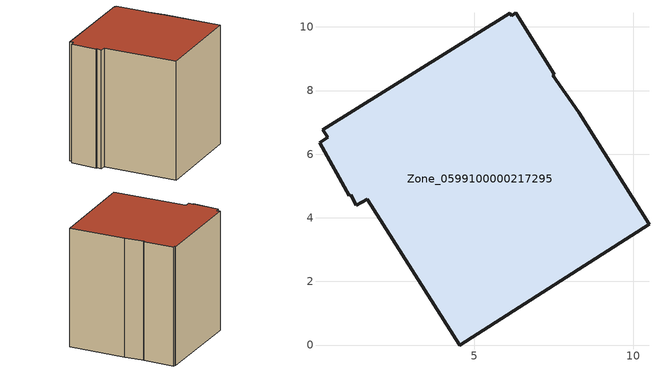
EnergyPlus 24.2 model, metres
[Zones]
Zone_0599100000217295
 floor ground (C_G): 6.32,10.44 7.53,8.52 7.47,8.49 8.29,7.32 10.5,3.8 4.55,0 1.65,4.58 1.3,4.39 1.12,4.73 1.07,4.7 0.14,6.36 0.41,6.53 0.24,6.76 6.13,10.42 6.18,10.35 z0.13
 wall outside (C_F): 4.55,0 10.5,3.8 8.29,7.32 7.47,8.49 7.53,8.52 6.32,10.44 6.18,10.35 6.13,10.42 0.24,6.76 0.41,6.53 0.14,6.36 1.07,4.7 1.12,4.73 1.3,4.39 1.65,4.58 4.55,0 z0.13:8.88
 roof outside (C_R): 7.53,8.52 6.32,10.44 6.18,10.35 6.13,10.42 0.24,6.76 0.41,6.53 0.14,6.36 1.07,4.7 1.12,4.73 1.3,4.39 1.65,4.58 4.55,0 10.5,3.8 8.29,7.32 7.47,8.49 z8.88
[BUILDING]
Pand.0599100000217295: North Axis=0; Terrain=City; Loads Convergence Tolerance Value=0.04; Temperature Convergence Tolerance Value=0.4; Solar Distribution=FullExterior; Maximum Number of Warmup Days=25; Minimum Number of Warmup Days=1
[Site:Location]
Rotterdam.The.Hague.AP_ZH_NLD Design_Conditions: Latitude=51.96; Longitude=4.45; Time Zone=1; Elevation=-4.5
[SITE:GROUNDTEMPERATURE:BUILDINGSURFACE]
18, 18, 18, 18, 18, 18, 18, 18, 18, 18, 18, 18
[MATERIAL] Thermal Absorptance=0.9; Solar Absorptance=0.7; Visible Absorptance=0.7
Name | Roughness | Thickness | Conductivity | Density | Specific Heat
G.D.1965 | MediumSmooth | 0.15 | 1 | 540 | 1210
F.D.1965 | Rough | 0.3 | 0.857143 | 1920 | 840
R.D.1965 | MediumRough | 0.2 | 0.08 | 1500 | 1000
[CONSTRUCTION]
C_G: G.D.1965
C_F: F.D.1965
C_R: R.D.1965
[ZONE]
Zone_0599100000217295: Type=1; Multiplier=1; Ceiling Height=Autocalculate; Volume=Autocalculate; Floor Area=autocalculate; Part of Total Floor Area=Yes
[ZONEINFILTRATION:DESIGNFLOWRATE]
Infil_Zone_0599100000217295: Zone or ZoneList or Space or SpaceList=Zone_0599100000217295; Schedule=AlwaysOn; Design Flow Rate Calculation Method=Flow/Area; Flow Rate per Floor Area=0.0042; Constant Term Coefficient=1; Temperature Term Coefficient=0; Velocity Term Coefficient=0; Velocity Squared Term Coefficient=0
[HVACTEMPLATE:ZONE:IDEALLOADSAIRSYSTEM]
Zone_0599100000217295: Maximum Heating Supply Air Temperature=50; Minimum Cooling Supply Air Temperature=13; Maximum Heating Supply Air Humidity Ratio=0.0156; Minimum Cooling Supply Air Humidity Ratio=0.0077; Heating Limit=NoLimit; Cooling Limit=NoLimit; Dehumidification Control Type=ConstantSensibleHeatRatio; Cooling Sensible Heat Ratio=0.7; Dehumidification Setpoint=60; Humidification Control Type=None; Humidification Setpoint=30; Outdoor Air Method=None; Outdoor Air Flow Rate per Person=0.00944; Outdoor Air Flow Rate per Zone Floor Area=0; Outdoor Air Flow Rate per Zone=0; Demand Controlled Ventilation Type=None; Outdoor Air Economizer Type=NoEconomizer; Heat Recovery Type=None; Sensible Heat Recovery Effectiveness=0.7; Latent Heat Recovery Effectiveness=0.65
[ZONECONTROL:THERMOSTAT]
ThermostatControl_Zone_0599100000217295: Zone or ZoneList=Zone_0599100000217295; Control Type Schedule=DualSetpointControlType; Control 1=Thermostat_Zone_0599100000217295; Temperature Difference Between Cutout And Setpoint=0
[THERMOSTATSETPOINT:DUALSETPOINT]
Thermostat_Zone_0599100000217295: Heating Setpoint Temperature Schedule=HeatingSetpoint_Zone_0599100000217295; Cooling Setpoint Temperature Schedule=CoolingSetpoint_Zone_0599100000217295
[SCHEDULE:COMPACT]
HeatingSetpoint_Zone_0599100000217295: Through: 12/31, For: AllDays, Until: 24:00, 21
CoolingSetpoint_Zone_0599100000217295: Through: 12/31, For: AllDays, Until: 24:00, 24
DualSetpointControlType: Through: 12/31, For: AllDays, Until: 24:00, 4
AlwaysOn: Through: 12/31, For: AllDays, Until: 24:00, 1
